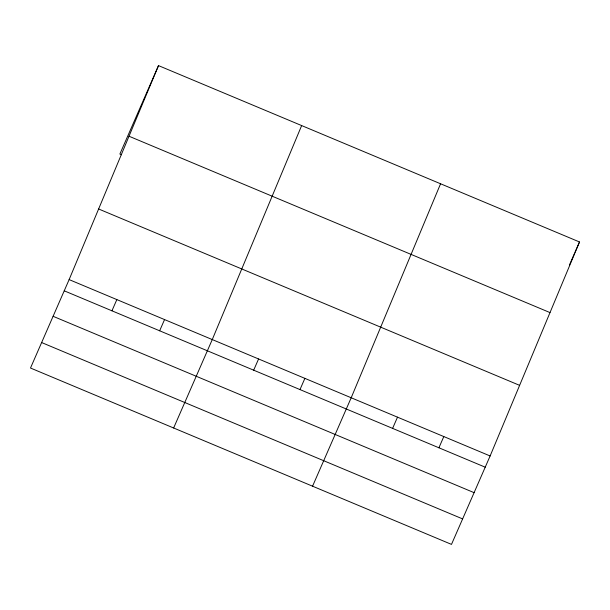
<?xml version="1.0" encoding="UTF-8"?>
<svg xmlns="http://www.w3.org/2000/svg" width="610" height="610" viewBox="0 0 610 610"><rect width="100%" height="100%" fill="white"/><g stroke="black" fill="none" stroke-linecap="round" stroke-linejoin="round"><path stroke-width="0.91" d="M69.128 279.601L158.508 65.606L579.5 241.972L490.12 455.967L451.491 544.394L30.5 368.028L69.128 279.601L490.12 455.967M301.645 125.576L212.265 339.564L173.636 427.991M440.572 183.77L351.192 397.766L312.564 486.193M158.508 65.606L119.88 154.033L121.611 154.757M111.943 310.81L116.846 299.594M159.652 330.795L164.555 319.579M253.676 370.186L258.579 358.97M299.983 389.584L304.886 378.368M392.604 428.38L397.507 417.164M438.91 447.786L443.813 436.569M569.404 265.083L574.597 253.188M574.978 252.327L579.5 241.972M129.015 136.228L550.006 312.594M98.629 208.986L519.613 385.352M64.233 290.817L485.224 467.184M53.1 316.3L474.092 492.659M41.633 342.546L462.624 518.912"/></g></svg>
